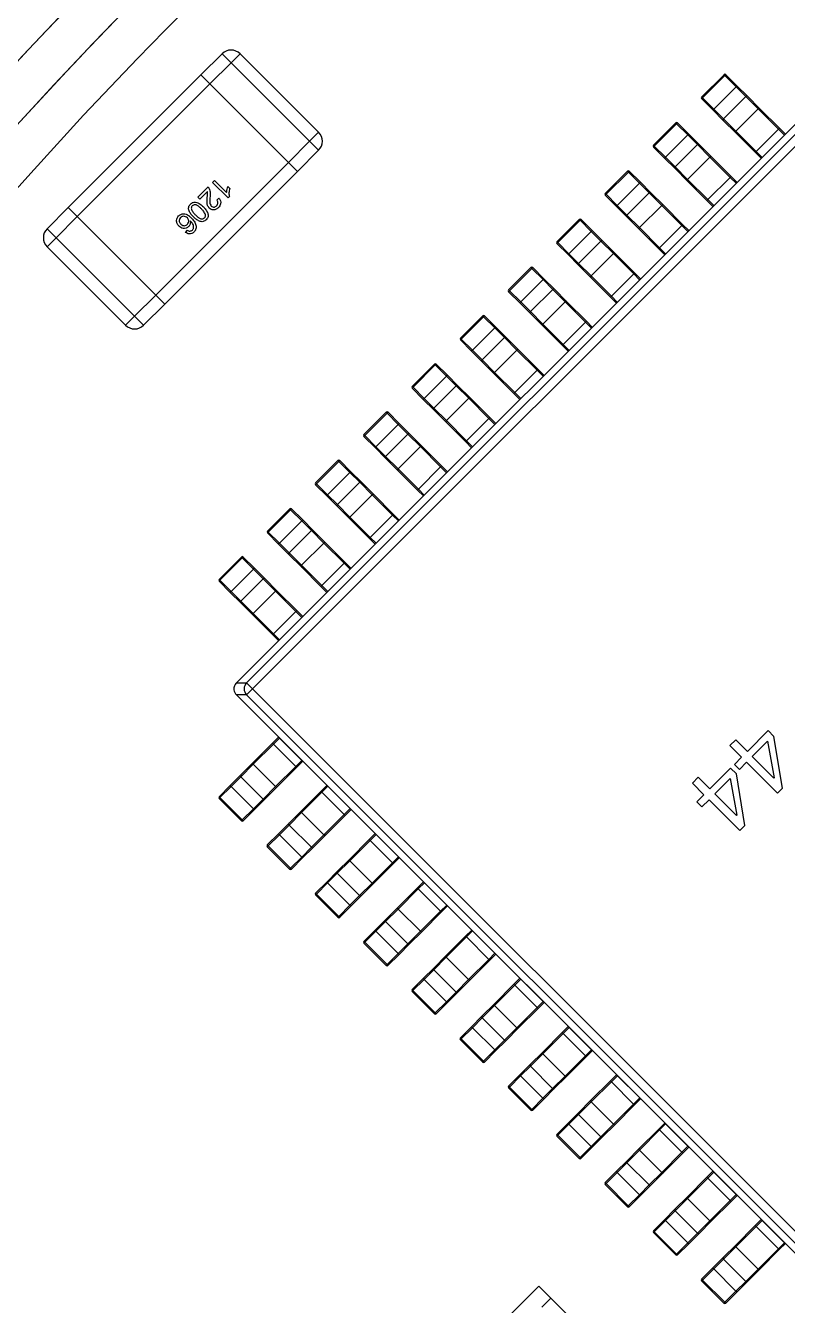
# Model space of a CAD drawing. Header units: millimetres. Extents: x 464 to 694, y 328 to 578.
# Drawn here: x 503.94 to 521.8, y 504.34 to 534.36 of the extents above; entities that cross this region are included whole.
import ezdxf

# ---------------------------------------------------------------- set-up
doc = ezdxf.new("R2010")
doc.units = ezdxf.units.MM

msp = doc.modelspace()

# ---------------------------------------------------------------- linework, layer by layer
at = {"color": 7, "linetype": 'Continuous', "lineweight": 25}
for p, q in [((508.053, 533.203), (508.548, 533.698)), ((508.548, 533.698), (508.76, 533.486)), ((508.972, 533.698), (508.76, 533.486)), ((508.972, 533.698), (510.811, 531.859)), ((508.76, 533.486), (508.265, 532.991)), ((510.599, 531.647), (508.76, 533.486)), ((504.942, 530.092), (508.053, 533.203)), ((508.053, 533.203), (508.265, 532.991)), ((519.793, 532.686), (520.316, 533.209)), ((520.336, 533.189), (519.813, 532.666)), ((520.336, 533.189), (520.316, 533.209)), ((520.598, 532.927), (520.336, 533.189)), ((520.358, 533.209), (520.62, 532.948)), ((508.265, 532.991), (505.154, 529.879)), ((508.265, 532.991), (510.104, 531.152)), ((508.885, 518.946), (522.745, 532.805)), ((520.598, 532.927), (520.075, 532.404)), ((520.826, 532.7), (520.598, 532.927)), ((520.62, 532.948), (520.865, 532.703)), ((509.12, 518.943), (522.747, 532.57)), ((519.813, 532.666), (519.793, 532.686)), ((520.054, 532.382), (519.793, 532.644)), ((519.813, 532.666), (520.075, 532.404)), ((520.826, 532.7), (520.302, 532.177)), ((521.118, 532.407), (520.826, 532.7)), ((520.865, 532.703), (521.157, 532.411)), ((522.886, 532.432), (509.259, 518.804)), ((520.299, 532.138), (520.054, 532.382)), ((520.075, 532.404), (520.302, 532.177)), ((520.302, 532.177), (520.595, 531.884)), ((521.118, 532.407), (520.595, 531.884)), ((521.593, 531.932), (521.118, 532.407)), ((521.157, 532.411), (521.614, 531.954)), ((518.661, 531.555), (519.185, 532.078)), ((519.205, 532.058), (518.682, 531.534)), ((519.205, 532.058), (519.185, 532.078)), ((519.467, 531.796), (519.205, 532.058)), ((519.227, 532.078), (519.489, 531.816)), ((520.592, 531.845), (520.299, 532.138)), ((520.595, 531.884), (521.07, 531.409)), ((521.593, 531.932), (521.07, 531.409)), ((521.593, 531.932), (521.614, 531.954)), ((521.733, 531.793), (521.593, 531.932)), ((521.614, 531.954), (521.754, 531.814)), ((510.104, 531.152), (510.599, 531.647)), ((510.811, 531.859), (510.599, 531.647)), ((510.599, 531.647), (510.811, 531.435)), ((510.811, 531.859), (510.811, 531.859)), ((519.467, 531.796), (518.943, 531.273)), ((519.694, 531.568), (519.467, 531.796)), ((519.489, 531.816), (519.733, 531.572)), ((521.048, 531.388), (520.592, 531.845)), ((510.811, 531.435), (510.316, 530.94)), ((510.316, 530.94), (510.811, 531.435)), ((510.811, 531.435), (510.811, 531.435)), ((518.682, 531.534), (518.661, 531.555)), ((518.923, 531.251), (518.661, 531.512)), ((518.682, 531.534), (518.943, 531.273)), ((519.694, 531.568), (519.171, 531.045)), ((519.987, 531.276), (519.464, 530.753)), ((519.987, 531.276), (519.694, 531.568)), ((519.733, 531.572), (520.026, 531.279)), ((520.462, 530.801), (519.987, 531.276)), ((520.026, 531.279), (520.483, 530.822)), ((521.048, 531.388), (521.07, 531.409)), ((521.188, 531.248), (521.048, 531.388)), ((521.07, 531.409), (521.209, 531.27)), ((506.992, 528.041), (510.104, 531.152)), ((510.104, 531.152), (510.316, 530.94)), ((519.168, 531.006), (518.923, 531.251)), ((518.943, 531.273), (519.171, 531.045)), ((519.46, 530.714), (519.168, 531.006)), ((519.171, 531.045), (519.464, 530.753)), ((510.316, 530.94), (507.204, 527.829)), ((507.204, 527.829), (510.316, 530.94)), ((508.326, 530.683), (508.373, 530.73)), ((508.69, 530.32), (508.326, 530.683)), ((508.373, 530.73), (508.656, 530.447)), ((510.316, 530.94), (510.316, 530.94)), ((517.53, 530.423), (518.053, 530.947)), ((518.074, 530.926), (517.55, 530.403)), ((518.074, 530.926), (518.053, 530.947)), ((518.335, 530.665), (518.074, 530.926)), ((518.096, 530.947), (518.357, 530.685)), ((518.357, 530.685), (518.602, 530.44)), ((519.917, 530.257), (519.46, 530.714)), ((519.464, 530.753), (519.938, 530.278)), ((520.462, 530.801), (519.938, 530.278)), ((520.462, 530.801), (520.483, 530.822)), ((520.601, 530.661), (520.462, 530.801)), ((520.483, 530.822), (520.622, 530.683)), ((507.982, 530.339), (508.219, 530.576)), ((508.206, 530.47), (508.028, 530.292)), ((508.206, 530.47), (508.028, 530.292)), ((508.686, 530.584), (508.729, 530.541)), ((517.55, 530.403), (517.53, 530.423)), ((517.792, 530.119), (517.53, 530.381)), ((517.55, 530.403), (517.812, 530.141)), ((518.335, 530.665), (517.812, 530.141)), ((518.563, 530.437), (518.04, 529.914)), ((518.563, 530.437), (518.335, 530.665)), ((518.855, 530.144), (518.563, 530.437)), ((518.602, 530.44), (518.894, 530.148)), ((504.447, 529.597), (504.942, 530.092)), ((505.154, 529.879), (504.942, 530.092)), ((508.028, 530.292), (507.982, 530.339)), ((508.424, 530.269), (508.475, 530.311)), ((508.72, 530.35), (508.69, 530.32)), ((508.72, 530.35), (508.69, 530.32)), ((518.036, 529.875), (517.792, 530.119)), ((517.812, 530.141), (518.04, 529.914)), ((518.855, 530.144), (518.332, 529.621)), ((519.33, 529.67), (518.855, 530.144)), ((518.894, 530.148), (519.351, 529.691)), ((519.917, 530.257), (519.938, 530.278)), ((520.057, 530.117), (519.917, 530.257)), ((519.938, 530.278), (520.078, 530.138)), ((505.154, 529.879), (504.659, 529.384)), ((506.992, 528.041), (505.154, 529.879)), ((508.185, 530.013), (508.194, 529.998)), ((516.399, 529.292), (516.922, 529.815)), ((516.942, 529.795), (516.419, 529.272)), ((516.942, 529.795), (516.922, 529.815)), ((517.204, 529.533), (516.942, 529.795)), ((516.964, 529.815), (517.226, 529.554)), ((518.329, 529.582), (518.036, 529.875)), ((518.04, 529.914), (518.332, 529.621)), ((504.447, 529.597), (504.659, 529.384)), ((507.693, 529.51), (507.735, 529.561)), ((507.896, 529.766), (507.907, 529.753)), ((517.204, 529.533), (516.681, 529.01)), ((517.431, 529.306), (517.204, 529.533)), ((517.226, 529.554), (517.471, 529.309)), ((518.786, 529.125), (518.329, 529.582)), ((518.332, 529.621), (518.807, 529.146)), ((519.33, 529.67), (518.807, 529.146)), ((519.33, 529.67), (519.351, 529.691)), ((519.47, 529.53), (519.33, 529.67)), ((519.351, 529.691), (519.491, 529.551)), ((504.659, 529.384), (504.447, 529.172)), ((504.659, 529.384), (506.497, 527.546)), ((516.419, 529.272), (516.399, 529.292)), ((516.66, 528.988), (516.399, 529.25)), ((516.419, 529.272), (516.681, 529.01)), ((517.431, 529.306), (516.908, 528.782)), ((517.724, 529.013), (517.431, 529.306)), ((517.471, 529.309), (517.763, 529.017)), ((506.285, 527.334), (504.447, 529.172)), ((516.905, 528.743), (516.66, 528.988)), ((516.681, 529.01), (516.908, 528.782)), ((517.724, 529.013), (517.201, 528.49)), ((518.199, 528.538), (517.724, 529.013)), ((517.763, 529.017), (518.22, 528.56)), ((518.786, 529.125), (518.807, 529.146)), ((518.925, 528.986), (518.786, 529.125)), ((518.807, 529.146), (518.947, 529.007)), ((515.267, 528.161), (515.79, 528.684)), ((515.811, 528.663), (515.288, 528.14)), ((515.811, 528.663), (515.79, 528.684)), ((516.073, 528.402), (515.811, 528.663)), ((515.833, 528.684), (516.095, 528.422)), ((517.197, 528.451), (516.905, 528.743)), ((516.908, 528.782), (517.201, 528.49)), ((516.073, 528.402), (515.549, 527.879)), ((516.3, 528.174), (516.073, 528.402)), ((516.095, 528.422), (516.339, 528.178)), ((517.654, 527.994), (517.197, 528.451)), ((517.201, 528.49), (517.676, 528.015)), ((518.199, 528.538), (517.676, 528.015)), ((518.199, 528.538), (518.22, 528.56)), ((518.338, 528.399), (518.199, 528.538)), ((518.22, 528.56), (518.36, 528.42)), ((506.497, 527.546), (506.992, 528.041)), ((507.204, 527.829), (506.992, 528.041)), ((515.288, 528.14), (515.267, 528.161)), ((515.529, 527.857), (515.267, 528.118)), ((515.288, 528.14), (515.549, 527.879)), ((516.3, 528.174), (515.777, 527.651)), ((516.593, 527.882), (516.3, 528.174)), ((516.339, 528.178), (516.632, 527.885)), ((517.654, 527.994), (517.676, 528.015)), ((517.794, 527.854), (517.654, 527.994)), ((517.676, 528.015), (517.815, 527.875)), ((507.204, 527.829), (506.71, 527.334)), ((506.71, 527.334), (507.204, 527.829)), ((507.204, 527.829), (507.204, 527.829)), ((515.773, 527.612), (515.529, 527.857)), ((515.549, 527.879), (515.777, 527.651)), ((516.593, 527.882), (516.069, 527.358)), ((517.067, 527.407), (516.593, 527.882)), ((516.632, 527.885), (517.089, 527.428)), ((506.497, 527.546), (506.285, 527.334)), ((506.497, 527.546), (506.71, 527.334)), ((514.136, 527.029), (514.659, 527.553)), ((514.68, 527.532), (514.156, 527.009)), ((514.68, 527.532), (514.659, 527.553)), ((514.941, 527.27), (514.68, 527.532)), ((514.702, 527.553), (514.963, 527.291)), ((516.066, 527.319), (515.773, 527.612)), ((515.777, 527.651), (516.069, 527.358)), ((517.067, 527.407), (516.544, 526.884)), ((517.067, 527.407), (517.089, 527.428)), ((517.207, 527.267), (517.067, 527.407)), ((517.089, 527.428), (517.228, 527.289)), ((506.285, 527.334), (506.285, 527.334)), ((506.71, 527.334), (506.71, 527.334)), ((514.941, 527.27), (514.418, 526.747)), ((515.169, 527.043), (514.941, 527.27)), ((514.963, 527.291), (515.208, 527.046)), ((516.523, 526.862), (516.066, 527.319)), ((516.069, 527.358), (516.544, 526.884)), ((514.156, 527.009), (514.136, 527.029)), ((514.397, 526.725), (514.136, 526.987)), ((514.156, 527.009), (514.418, 526.747)), ((515.169, 527.043), (514.645, 526.52)), ((515.461, 526.75), (515.169, 527.043)), ((515.208, 527.046), (515.5, 526.754)), ((516.523, 526.862), (516.544, 526.884)), ((516.663, 526.723), (516.523, 526.862)), ((516.544, 526.884), (516.684, 526.744)), ((514.642, 526.481), (514.397, 526.725)), ((514.418, 526.747), (514.645, 526.52)), ((514.935, 526.188), (514.642, 526.481)), ((514.645, 526.52), (514.938, 526.227)), ((515.461, 526.75), (514.938, 526.227)), ((515.936, 526.276), (515.461, 526.75)), ((515.5, 526.754), (515.957, 526.297)), ((513.004, 525.898), (513.528, 526.421)), ((513.548, 526.401), (513.025, 525.877)), ((513.548, 526.401), (513.528, 526.421)), ((513.81, 526.139), (513.548, 526.401)), ((513.57, 526.421), (513.832, 526.16)), ((515.392, 525.731), (514.935, 526.188)), ((514.938, 526.227), (515.413, 525.752)), ((515.936, 526.276), (515.413, 525.752)), ((515.936, 526.276), (515.957, 526.297)), ((516.076, 526.136), (515.936, 526.276)), ((515.957, 526.297), (516.097, 526.157)), ((513.025, 525.877), (513.004, 525.898)), ((513.025, 525.877), (513.287, 525.616)), ((513.81, 526.139), (513.287, 525.616)), ((514.037, 525.912), (513.514, 525.388)), ((514.037, 525.912), (513.81, 526.139)), ((513.832, 526.16), (514.076, 525.915)), ((514.33, 525.619), (514.037, 525.912)), ((514.076, 525.915), (514.369, 525.622)), ((513.266, 525.594), (513.004, 525.856)), ((513.511, 525.349), (513.266, 525.594)), ((513.287, 525.616), (513.514, 525.388)), ((514.33, 525.619), (513.807, 525.096)), ((514.805, 525.144), (514.33, 525.619)), ((514.369, 525.622), (514.826, 525.165)), ((515.392, 525.731), (515.413, 525.752)), ((515.531, 525.592), (515.392, 525.731)), ((515.413, 525.752), (515.552, 525.613)), ((511.873, 524.767), (512.396, 525.29)), ((512.417, 525.269), (512.396, 525.29)), ((512.439, 525.29), (512.7, 525.028)), ((513.803, 525.057), (513.511, 525.349)), ((513.514, 525.388), (513.807, 525.096)), ((512.417, 525.269), (511.894, 524.746)), ((512.678, 525.008), (512.155, 524.484)), ((512.678, 525.008), (512.417, 525.269)), ((512.906, 524.78), (512.678, 525.008)), ((512.7, 525.028), (512.945, 524.784)), ((514.26, 524.6), (513.803, 525.057)), ((513.807, 525.096), (514.281, 524.621)), ((514.805, 525.144), (514.281, 524.621)), ((514.805, 525.144), (514.826, 525.165)), ((514.944, 525.005), (514.805, 525.144)), ((514.826, 525.165), (514.966, 525.026)), ((511.894, 524.746), (511.873, 524.767)), ((512.135, 524.463), (511.873, 524.724)), ((511.894, 524.746), (512.155, 524.484)), ((512.906, 524.78), (512.383, 524.257)), ((513.199, 524.488), (512.906, 524.78)), ((512.945, 524.784), (513.238, 524.491)), ((512.379, 524.218), (512.135, 524.463)), ((512.155, 524.484), (512.383, 524.257)), ((513.199, 524.488), (512.675, 523.964)), ((513.673, 524.013), (513.199, 524.488)), ((513.238, 524.491), (513.695, 524.034)), ((514.26, 524.6), (514.281, 524.621)), ((514.4, 524.46), (514.26, 524.6)), ((514.281, 524.621), (514.421, 524.481)), ((510.742, 523.635), (511.265, 524.158)), ((511.285, 524.138), (510.762, 523.615)), ((511.285, 524.138), (511.265, 524.158)), ((511.547, 523.876), (511.285, 524.138)), ((511.307, 524.158), (511.569, 523.897)), ((512.672, 523.925), (512.379, 524.218)), ((512.383, 524.257), (512.675, 523.964)), ((511.547, 523.876), (511.024, 523.353)), ((511.775, 523.649), (511.547, 523.876)), ((511.569, 523.897), (511.814, 523.652)), ((513.129, 523.468), (512.672, 523.925)), ((512.675, 523.964), (513.15, 523.49)), ((513.673, 524.013), (513.15, 523.49)), ((513.673, 524.013), (513.695, 524.034)), ((513.813, 523.873), (513.673, 524.013)), ((513.695, 524.034), (513.834, 523.894)), ((510.762, 523.615), (510.742, 523.635)), ((511.003, 523.331), (510.742, 523.593)), ((510.762, 523.615), (511.024, 523.353)), ((511.775, 523.649), (511.251, 523.126)), ((512.067, 523.356), (511.775, 523.649)), ((511.814, 523.652), (512.106, 523.36)), ((513.129, 523.468), (513.15, 523.49)), ((513.15, 523.49), (513.29, 523.35)), ((511.248, 523.087), (511.003, 523.331)), ((511.024, 523.353), (511.251, 523.126)), ((512.067, 523.356), (511.544, 522.833)), ((512.542, 522.881), (512.067, 523.356)), ((512.106, 523.36), (512.563, 522.903)), ((513.269, 523.329), (513.129, 523.468)), ((509.61, 522.504), (510.134, 523.027)), ((510.154, 523.007), (509.631, 522.483)), ((510.154, 523.007), (510.134, 523.027)), ((510.416, 522.745), (510.154, 523.007)), ((510.176, 523.027), (510.438, 522.765)), ((511.541, 522.794), (511.248, 523.087)), ((511.251, 523.126), (511.544, 522.833)), ((512.542, 522.881), (512.019, 522.358)), ((512.542, 522.881), (512.563, 522.903)), ((512.682, 522.742), (512.542, 522.881)), ((512.563, 522.903), (512.703, 522.763)), ((510.416, 522.745), (509.892, 522.222)), ((510.643, 522.517), (510.416, 522.745)), ((510.438, 522.765), (510.682, 522.521)), ((511.998, 522.337), (511.541, 522.794)), ((511.544, 522.833), (512.019, 522.358)), ((509.631, 522.483), (509.61, 522.504)), ((509.872, 522.2), (509.61, 522.461)), ((509.631, 522.483), (509.892, 522.222)), ((510.643, 522.517), (510.12, 521.994)), ((510.936, 522.225), (510.643, 522.517)), ((510.682, 522.521), (510.975, 522.228)), ((511.998, 522.337), (512.019, 522.358)), ((512.137, 522.197), (511.998, 522.337)), ((512.019, 522.358), (512.158, 522.219)), ((510.117, 521.955), (509.872, 522.2)), ((509.892, 522.222), (510.12, 521.994)), ((510.12, 521.994), (510.413, 521.702)), ((510.936, 522.225), (510.413, 521.702)), ((511.411, 521.75), (510.936, 522.225)), ((510.975, 522.228), (511.432, 521.771)), ((508.479, 521.372), (509.002, 521.896)), ((509.023, 521.875), (508.499, 521.352)), ((509.023, 521.875), (509.002, 521.896)), ((509.284, 521.614), (509.023, 521.875)), ((509.045, 521.896), (509.306, 521.634)), ((510.409, 521.663), (510.117, 521.955)), ((510.413, 521.702), (510.887, 521.227)), ((511.411, 521.75), (510.887, 521.227)), ((511.411, 521.75), (511.432, 521.771)), ((511.55, 521.61), (511.411, 521.75)), ((511.432, 521.771), (511.571, 521.632)), ((508.499, 521.352), (508.479, 521.372)), ((509.284, 521.614), (508.761, 521.09)), ((509.512, 521.386), (508.989, 520.863)), ((509.512, 521.386), (509.284, 521.614)), ((509.306, 521.634), (509.551, 521.39)), ((509.804, 521.094), (509.512, 521.386)), ((509.551, 521.39), (509.843, 521.097)), ((510.866, 521.206), (510.409, 521.663)), ((508.741, 521.068), (508.479, 521.33)), ((508.499, 521.352), (508.761, 521.09)), ((508.761, 521.09), (508.989, 520.863)), ((509.804, 521.094), (509.281, 520.57)), ((510.279, 520.619), (509.804, 521.094)), ((509.843, 521.097), (510.3, 520.64)), ((510.866, 521.206), (510.887, 521.227)), ((511.006, 521.066), (510.866, 521.206)), ((510.887, 521.227), (511.027, 521.087)), ((508.985, 520.824), (508.741, 521.068)), ((509.278, 520.531), (508.985, 520.824)), ((508.989, 520.863), (509.281, 520.57)), ((509.735, 520.074), (509.278, 520.531)), ((509.281, 520.57), (509.756, 520.095)), ((510.279, 520.619), (509.756, 520.095)), ((510.279, 520.619), (510.3, 520.64)), ((510.419, 520.479), (510.279, 520.619)), ((510.3, 520.64), (510.44, 520.5)), ((509.735, 520.074), (509.756, 520.095)), ((509.874, 519.935), (509.735, 520.074)), ((509.756, 520.095), (509.896, 519.956)), ((508.883, 518.943), (509.12, 518.943)), ((509.12, 518.943), (509.259, 518.804)), ((509.12, 518.665), (509.259, 518.804)), ((509.259, 518.804), (522.886, 505.177)), ((509.12, 518.665), (508.883, 518.665)), ((522.745, 504.803), (508.885, 518.663)), ((522.747, 505.038), (509.12, 518.665)), ((521.351, 517.825), (520.863, 517.337)), ((521.487, 517.689), (521.351, 517.825)), ((509.277, 517.074), (509.734, 517.531)), ((509.755, 517.51), (509.28, 517.035)), ((509.734, 517.531), (509.875, 517.673)), ((509.755, 517.51), (509.734, 517.531)), ((509.896, 517.652), (509.755, 517.51)), ((509.755, 517.51), (510.278, 516.987)), ((509.896, 517.652), (510.42, 517.128)), ((520.591, 517.609), (520.455, 517.473)), ((520.455, 517.473), (520.727, 517.201)), ((520.863, 517.337), (520.591, 517.609)), ((520.98, 517.22), (521.339, 517.578)), ((521.339, 517.578), (521.493, 516.719)), ((521.685, 516.478), (521.487, 517.689)), ((520.727, 517.201), (520.56, 517.034)), ((521.487, 516.713), (520.98, 517.22)), ((508.984, 516.782), (509.277, 517.074)), ((509.28, 517.035), (508.988, 516.743)), ((509.28, 517.035), (509.804, 516.512)), ((509.804, 516.512), (510.278, 516.987)), ((510.3, 516.966), (509.843, 516.509)), ((510.278, 516.987), (510.42, 517.128)), ((510.3, 516.966), (510.278, 516.987)), ((510.441, 517.107), (510.3, 516.966)), ((520.472, 516.946), (519.983, 516.458)), ((520.608, 516.81), (520.472, 516.946)), ((520.56, 517.034), (520.677, 516.917)), ((520.677, 516.917), (520.844, 517.084)), ((520.844, 517.084), (521.567, 516.36)), ((508.74, 516.537), (508.984, 516.782)), ((508.988, 516.743), (508.76, 516.515)), ((508.988, 516.743), (509.511, 516.22)), ((519.711, 516.73), (519.575, 516.594)), ((519.575, 516.594), (519.847, 516.322)), ((519.983, 516.458), (519.711, 516.73)), ((520.101, 516.34), (520.459, 516.699)), ((520.459, 516.699), (520.614, 515.839)), ((520.806, 515.598), (520.608, 516.81)), ((521.493, 516.719), (521.487, 516.713)), ((508.478, 516.276), (508.74, 516.537)), ((508.76, 516.515), (508.499, 516.254)), ((508.76, 516.515), (509.283, 515.992)), ((509.511, 516.22), (509.804, 516.512)), ((509.843, 516.509), (509.55, 516.216)), ((510.408, 515.943), (510.865, 516.4)), ((510.886, 516.379), (510.412, 515.904)), ((510.865, 516.4), (511.007, 516.541)), ((510.886, 516.379), (510.865, 516.4)), ((511.028, 516.52), (510.886, 516.379)), ((510.886, 516.379), (511.41, 515.856)), ((511.028, 516.52), (511.551, 515.997)), ((519.847, 516.322), (519.68, 516.155)), ((520.608, 515.833), (520.101, 516.34)), ((521.567, 516.36), (521.685, 516.478)), ((508.499, 516.254), (508.478, 516.233)), ((509.001, 515.71), (508.478, 516.233)), ((508.499, 516.254), (509.022, 515.73)), ((509.022, 515.73), (509.283, 515.992)), ((509.305, 515.972), (509.044, 515.71)), ((509.283, 515.992), (509.511, 516.22)), ((509.55, 516.216), (509.305, 515.972)), ((511.41, 515.856), (511.551, 515.997)), ((511.572, 515.976), (511.431, 515.834)), ((519.68, 516.155), (519.798, 516.037)), ((519.798, 516.037), (519.965, 516.204)), ((519.965, 516.204), (520.688, 515.481)), ((509.022, 515.73), (509.001, 515.71)), ((510.116, 515.65), (510.408, 515.943)), ((510.412, 515.904), (510.119, 515.611)), ((510.412, 515.904), (510.935, 515.381)), ((510.935, 515.381), (511.41, 515.856)), ((511.431, 515.834), (510.974, 515.377)), ((511.431, 515.834), (511.41, 515.856)), ((520.614, 515.839), (520.608, 515.833)), ((509.609, 515.144), (509.871, 515.406)), ((509.892, 515.384), (509.63, 515.122)), ((509.871, 515.406), (510.116, 515.65)), ((510.119, 515.611), (509.892, 515.384)), ((509.892, 515.384), (510.415, 514.861)), ((510.119, 515.611), (510.642, 515.088)), ((510.642, 515.088), (510.935, 515.381)), ((510.974, 515.377), (510.681, 515.085)), ((511.997, 515.269), (512.138, 515.41)), ((512.159, 515.389), (512.018, 515.247)), ((512.159, 515.389), (512.682, 514.866)), ((520.688, 515.481), (520.806, 515.598)), ((509.63, 515.122), (509.609, 515.102)), ((510.133, 514.579), (509.609, 515.102)), ((509.63, 515.122), (510.153, 514.599)), ((510.415, 514.861), (510.642, 515.088)), ((510.681, 515.085), (510.437, 514.84)), ((511.54, 514.812), (511.997, 515.269)), ((512.018, 515.247), (511.543, 514.773)), ((512.018, 515.247), (511.997, 515.269)), ((512.018, 515.247), (512.541, 514.724)), ((510.153, 514.599), (510.415, 514.861)), ((510.437, 514.84), (510.175, 514.579)), ((511.247, 514.519), (511.54, 514.812)), ((511.543, 514.773), (511.25, 514.48)), ((511.543, 514.773), (512.066, 514.249)), ((512.541, 514.724), (512.682, 514.866)), ((512.704, 514.844), (512.562, 514.703)), ((510.153, 514.599), (510.133, 514.579)), ((511.002, 514.274), (511.247, 514.519)), ((511.25, 514.48), (511.023, 514.253)), ((511.25, 514.48), (511.774, 513.957)), ((512.066, 514.249), (512.541, 514.724)), ((512.562, 514.703), (512.105, 514.246)), ((512.562, 514.703), (512.541, 514.724)), ((510.741, 514.013), (511.002, 514.274)), ((511.023, 514.253), (510.761, 513.991)), ((511.023, 514.253), (511.546, 513.729)), ((511.774, 513.957), (512.066, 514.249)), ((512.105, 514.246), (511.813, 513.953)), ((513.128, 514.137), (513.269, 514.279)), ((513.291, 514.257), (513.149, 514.116)), ((513.291, 514.257), (513.814, 513.734)), ((510.761, 513.991), (510.741, 513.97)), ((511.264, 513.447), (510.741, 513.97)), ((510.761, 513.991), (511.285, 513.468)), ((511.546, 513.729), (511.774, 513.957)), ((511.813, 513.953), (511.568, 513.709)), ((512.671, 513.68), (513.128, 514.137)), ((513.149, 514.116), (512.674, 513.641)), ((513.149, 514.116), (513.128, 514.137)), ((513.149, 514.116), (513.672, 513.593)), ((511.285, 513.468), (511.546, 513.729)), ((511.568, 513.709), (511.306, 513.447)), ((512.378, 513.388), (512.671, 513.68)), ((512.674, 513.641), (512.382, 513.349)), ((512.674, 513.641), (513.198, 513.118)), ((513.198, 513.118), (513.672, 513.593)), ((513.694, 513.572), (513.237, 513.115)), ((513.672, 513.593), (513.814, 513.734)), ((513.694, 513.572), (513.672, 513.593)), ((513.835, 513.713), (513.694, 513.572)), ((511.285, 513.468), (511.264, 513.447)), ((512.134, 513.143), (512.378, 513.388)), ((512.382, 513.349), (512.154, 513.121)), ((512.382, 513.349), (512.905, 512.825)), ((511.872, 512.881), (512.134, 513.143)), ((512.154, 513.121), (511.893, 512.86)), ((512.154, 513.121), (512.678, 512.598)), ((512.905, 512.825), (513.198, 513.118)), ((513.237, 513.115), (512.944, 512.822)), ((513.802, 512.549), (514.259, 513.006)), ((514.281, 512.985), (513.806, 512.51)), ((514.259, 513.006), (514.401, 513.147)), ((514.281, 512.985), (514.259, 513.006)), ((514.422, 513.126), (514.281, 512.985)), ((514.281, 512.985), (514.804, 512.461)), ((514.422, 513.126), (514.945, 512.603)), ((511.893, 512.86), (511.872, 512.839)), ((512.395, 512.316), (511.872, 512.839)), ((511.893, 512.86), (512.416, 512.336)), ((512.678, 512.598), (512.905, 512.825)), ((512.944, 512.822), (512.7, 512.577)), ((512.416, 512.336), (512.678, 512.598)), ((512.7, 512.577), (512.438, 512.316)), ((513.51, 512.256), (513.802, 512.549)), ((513.806, 512.51), (513.513, 512.217)), ((513.806, 512.51), (514.329, 511.987)), ((514.329, 511.987), (514.804, 512.461)), ((514.825, 512.44), (514.368, 511.983)), ((514.804, 512.461), (514.945, 512.603)), ((514.825, 512.44), (514.804, 512.461)), ((514.966, 512.582), (514.825, 512.44)), ((512.416, 512.336), (512.395, 512.316)), ((513.265, 512.012), (513.51, 512.256)), ((513.513, 512.217), (513.286, 511.99)), ((513.513, 512.217), (514.036, 511.694)), ((513.004, 511.75), (513.265, 512.012)), ((513.286, 511.99), (513.024, 511.728)), ((513.286, 511.99), (513.809, 511.467)), ((514.036, 511.694), (514.329, 511.987)), ((514.368, 511.983), (514.075, 511.691)), ((514.934, 511.418), (515.391, 511.875)), ((515.412, 511.853), (514.937, 511.379)), ((515.391, 511.875), (515.532, 512.016)), ((515.412, 511.853), (515.391, 511.875)), ((515.553, 511.995), (515.412, 511.853)), ((515.412, 511.853), (515.935, 511.33)), ((515.553, 511.995), (516.077, 511.471)), ((513.024, 511.728), (513.004, 511.708)), ((513.527, 511.184), (513.004, 511.708)), ((513.024, 511.728), (513.547, 511.205)), ((513.547, 511.205), (513.809, 511.467)), ((513.809, 511.467), (514.036, 511.694)), ((514.075, 511.691), (513.831, 511.446)), ((515.935, 511.33), (516.077, 511.471)), ((513.547, 511.205), (513.527, 511.184)), ((513.831, 511.446), (513.569, 511.184)), ((514.641, 511.125), (514.934, 511.418)), ((514.937, 511.379), (514.645, 511.086)), ((514.937, 511.379), (515.46, 510.855)), ((515.46, 510.855), (515.935, 511.33)), ((515.956, 511.309), (515.499, 510.852)), ((515.956, 511.309), (515.935, 511.33)), ((516.098, 511.45), (515.956, 511.309)), ((514.135, 510.619), (514.397, 510.88)), ((514.397, 510.88), (514.641, 511.125)), ((514.645, 511.086), (514.417, 510.858)), ((514.645, 511.086), (515.168, 510.563)), ((516.522, 510.743), (516.664, 510.885)), ((514.155, 510.597), (514.135, 510.576)), ((514.658, 510.053), (514.135, 510.576)), ((514.417, 510.858), (514.155, 510.597)), ((514.155, 510.597), (514.679, 510.074)), ((514.417, 510.858), (514.94, 510.335)), ((515.168, 510.563), (515.46, 510.855)), ((515.499, 510.852), (515.207, 510.559)), ((516.065, 510.286), (516.522, 510.743)), ((516.543, 510.722), (516.069, 510.247)), ((516.543, 510.722), (516.522, 510.743)), ((516.685, 510.863), (516.543, 510.722)), ((516.543, 510.722), (517.067, 510.199)), ((516.685, 510.863), (517.208, 510.34)), ((514.679, 510.074), (514.94, 510.335)), ((514.962, 510.315), (514.701, 510.053)), ((514.94, 510.335), (515.168, 510.563)), ((515.207, 510.559), (514.962, 510.315)), ((515.773, 509.994), (516.065, 510.286)), ((517.067, 510.199), (517.208, 510.34)), ((517.229, 510.319), (517.088, 510.177)), ((514.679, 510.074), (514.658, 510.053)), ((515.528, 509.749), (515.773, 509.994)), ((516.069, 510.247), (515.776, 509.955)), ((516.069, 510.247), (516.592, 509.724)), ((516.592, 509.724), (517.067, 510.199)), ((517.088, 510.177), (516.631, 509.72)), ((517.088, 510.177), (517.067, 510.199)), ((515.266, 509.487), (515.528, 509.749)), ((515.548, 509.727), (515.287, 509.465)), ((515.776, 509.955), (515.548, 509.727)), ((515.548, 509.727), (516.072, 509.204)), ((515.776, 509.955), (516.299, 509.431)), ((516.299, 509.431), (516.592, 509.724)), ((516.631, 509.72), (516.338, 509.428)), ((517.653, 509.612), (517.795, 509.753)), ((517.816, 509.732), (517.675, 509.591)), ((517.816, 509.732), (518.339, 509.209)), ((515.287, 509.465), (515.266, 509.445)), ((515.79, 508.922), (515.266, 509.445)), ((515.287, 509.465), (515.81, 508.942)), ((516.072, 509.204), (516.299, 509.431)), ((516.338, 509.428), (516.094, 509.183)), ((517.196, 509.155), (517.653, 509.612)), ((517.675, 509.591), (517.2, 509.116)), ((517.675, 509.591), (517.653, 509.612)), ((517.675, 509.591), (518.198, 509.067)), ((515.81, 508.942), (516.072, 509.204)), ((516.094, 509.183), (515.832, 508.922)), ((516.904, 508.862), (517.196, 509.155)), ((517.2, 509.116), (516.907, 508.823)), ((517.2, 509.116), (517.723, 508.593)), ((517.723, 508.593), (518.198, 509.067)), ((518.198, 509.067), (518.339, 509.209)), ((518.219, 509.046), (518.198, 509.067)), ((518.361, 509.188), (518.219, 509.046)), ((515.81, 508.942), (515.79, 508.922)), ((516.659, 508.618), (516.904, 508.862)), ((516.907, 508.823), (516.68, 508.596)), ((516.907, 508.823), (517.431, 508.3)), ((518.219, 509.046), (517.762, 508.589)), ((516.398, 508.356), (516.659, 508.618)), ((516.68, 508.596), (516.418, 508.334)), ((516.68, 508.596), (517.203, 508.072)), ((517.431, 508.3), (517.723, 508.593)), ((517.762, 508.589), (517.47, 508.297)), ((518.328, 508.023), (518.785, 508.48)), ((518.785, 508.48), (518.926, 508.622)), ((518.806, 508.459), (518.785, 508.48)), ((518.947, 508.601), (518.806, 508.459)), ((518.947, 508.601), (519.471, 508.077)), ((516.418, 508.334), (516.398, 508.314)), ((516.921, 507.79), (516.398, 508.314)), ((516.418, 508.334), (516.941, 507.811)), ((517.203, 508.072), (517.431, 508.3)), ((517.47, 508.297), (517.225, 508.052)), ((518.806, 508.459), (518.331, 507.984)), ((518.806, 508.459), (519.329, 507.936)), ((516.941, 507.811), (517.203, 508.072)), ((517.225, 508.052), (516.963, 507.79)), ((518.035, 507.731), (518.328, 508.023)), ((518.331, 507.984), (518.039, 507.692)), ((518.331, 507.984), (518.855, 507.461)), ((518.855, 507.461), (519.329, 507.936)), ((519.351, 507.915), (518.894, 507.458)), ((519.329, 507.936), (519.471, 508.077)), ((519.351, 507.915), (519.329, 507.936)), ((519.492, 508.056), (519.351, 507.915)), ((516.941, 507.811), (516.921, 507.79)), ((517.791, 507.486), (518.035, 507.731)), ((518.039, 507.692), (517.811, 507.464)), ((518.039, 507.692), (518.562, 507.169)), ((517.529, 507.225), (517.791, 507.486)), ((517.811, 507.464), (517.55, 507.203)), ((517.811, 507.464), (518.334, 506.941)), ((518.562, 507.169), (518.855, 507.461)), ((518.894, 507.458), (518.601, 507.165)), ((519.459, 506.892), (519.916, 507.349)), ((519.937, 507.328), (519.463, 506.853)), ((519.916, 507.349), (520.058, 507.49)), ((519.937, 507.328), (519.916, 507.349)), ((520.079, 507.469), (519.937, 507.328)), ((519.937, 507.328), (520.461, 506.805)), ((520.079, 507.469), (520.602, 506.946)), ((517.55, 507.203), (517.529, 507.182)), ((518.052, 506.659), (517.529, 507.182)), ((517.55, 507.203), (518.073, 506.679)), ((518.334, 506.941), (518.562, 507.169)), ((518.601, 507.165), (518.356, 506.921)), ((518.073, 506.679), (518.052, 506.659)), ((518.073, 506.679), (518.334, 506.941)), ((518.356, 506.921), (518.095, 506.659)), ((519.167, 506.599), (519.459, 506.892)), ((519.463, 506.853), (519.17, 506.56)), ((519.463, 506.853), (519.986, 506.33)), ((519.986, 506.33), (520.461, 506.805)), ((520.482, 506.783), (520.025, 506.326)), ((520.461, 506.805), (520.602, 506.946)), ((520.482, 506.783), (520.461, 506.805)), ((520.623, 506.925), (520.482, 506.783)), ((518.922, 506.355), (519.167, 506.599)), ((519.17, 506.56), (518.943, 506.333)), ((519.17, 506.56), (519.693, 506.037)), ((518.66, 506.093), (518.922, 506.355)), ((518.681, 506.071), (518.66, 506.051)), ((518.943, 506.333), (518.681, 506.071)), ((518.681, 506.071), (519.204, 505.548)), ((518.943, 506.333), (519.466, 505.81)), ((519.693, 506.037), (519.986, 506.33)), ((520.025, 506.326), (519.732, 506.034)), ((520.591, 505.761), (521.048, 506.218)), ((521.069, 506.196), (520.594, 505.722)), ((521.048, 506.218), (521.189, 506.359)), ((521.069, 506.196), (521.048, 506.218)), ((521.21, 506.338), (521.069, 506.196)), ((521.069, 506.196), (521.592, 505.673)), ((521.21, 506.338), (521.733, 505.815)), ((519.184, 505.528), (518.66, 506.051)), ((519.204, 505.548), (519.466, 505.81)), ((519.488, 505.789), (519.226, 505.528)), ((519.466, 505.81), (519.693, 506.037)), ((519.732, 506.034), (519.488, 505.789)), ((521.592, 505.673), (521.733, 505.815)), ((521.755, 505.793), (521.613, 505.652)), ((519.204, 505.548), (519.184, 505.528)), ((520.053, 505.224), (520.298, 505.468)), ((520.298, 505.468), (520.591, 505.761)), ((520.594, 505.722), (520.301, 505.429)), ((520.594, 505.722), (521.117, 505.198)), ((521.117, 505.198), (521.592, 505.673)), ((521.613, 505.652), (521.156, 505.195)), ((521.613, 505.652), (521.592, 505.673)), ((519.792, 504.962), (520.053, 505.224)), ((520.074, 505.202), (519.812, 504.94)), ((520.301, 505.429), (520.074, 505.202)), ((520.074, 505.202), (520.597, 504.678)), ((520.301, 505.429), (520.825, 504.906)), ((520.825, 504.906), (521.117, 505.198)), ((521.156, 505.195), (520.864, 504.902)), ((519.812, 504.94), (519.792, 504.919)), ((520.315, 504.396), (519.792, 504.919)), ((519.812, 504.94), (520.336, 504.417)), ((520.597, 504.678), (520.825, 504.906)), ((520.864, 504.902), (520.619, 504.658)), ((515.974, 504.798), (513.711, 502.535)), ((515.974, 504.798), (516.256, 504.515)), ((520.336, 504.417), (520.597, 504.678)), ((520.619, 504.658), (520.357, 504.396)), ((516.256, 504.515), (516.044, 504.303)), ((516.681, 504.091), (516.256, 504.515)), ((520.336, 504.417), (520.315, 504.396))]:
    msp.add_line(p, q, dxfattribs=at)
for centre, radius, start, end in [((578.526, 464), 100.099, 314.4115, 225.62855), ((578.526, 464), 104.099, 131.70376, 138.29624), ((578.526, 464), 104.099, 131.70376, 138.29624), ((578.526, 464), 102.099, 131.25582, 138.74418), ((578.526, 464), 102.099, 131.48151, 138.51849), ((578.526, 464), 102.099, 131.4815, 138.51849), ((578.526, 464), 101.099, 131.0266, 138.97339), ((578.526, 464), 101.099, 131.48151, 138.51849), ((508.76, 533.486), 0.3, 45, 135), ((520.337, 533.188), 0.03, 45, 135), ((520.494, 533.042), 0.216, 129.0133, 136.9891), ((520.756, 532.78), 0.216, 129.0133, 136.9891), ((519.814, 532.665), 0.03, 135, 225), ((519.96, 532.508), 0.216, 133.0109, 140.9866), ((520.847, 532.682), 0.0279, 50.4303, 139.5557), ((520.222, 532.246), 0.216, 133.0109, 140.9866), ((520.32, 532.155), 0.0279, 130.4443, 219.5696), ((521.139, 532.389), 0.0279, 50.4303, 139.5557), ((519.206, 532.057), 0.03, 45, 135), ((519.363, 531.91), 0.216, 129.0133, 136.9891), ((520.613, 531.863), 0.0279, 130.4443, 219.5696), ((510.599, 531.647), 0.3, 315, 45), ((510.599, 531.647), 0.3, 315, 45), ((519.625, 531.649), 0.216, 129.0133, 136.9891), ((519.715, 531.55), 0.0279, 50.4303, 139.5557), ((518.683, 531.534), 0.03, 135, 225), ((518.829, 531.377), 0.216, 133.0109, 140.9866), ((520.008, 531.258), 0.0279, 50.4303, 139.5557), ((519.091, 531.115), 0.216, 133.0109, 140.9866), ((519.189, 531.024), 0.0279, 130.4443, 219.5696), ((518.074, 530.926), 0.03, 45, 135), ((518.232, 530.779), 0.216, 129.0133, 136.9891), ((518.493, 530.517), 0.216, 129.0133, 136.9891), ((519.482, 530.731), 0.0279, 130.4443, 219.5696), ((517.551, 530.402), 0.03, 135, 225), ((517.698, 530.245), 0.216, 133.0109, 140.9866), ((518.584, 530.419), 0.0279, 50.4303, 139.5557), ((517.959, 529.984), 0.216, 133.0109, 140.9866), ((518.877, 530.126), 0.0279, 50.4303, 139.5557), ((516.943, 529.794), 0.03, 45, 135), ((517.1, 529.648), 0.216, 129.0133, 136.9891), ((518.058, 529.893), 0.0279, 130.4443, 219.5696), ((504.659, 529.384), 0.3, 135, 225), ((517.362, 529.386), 0.216, 129.0133, 136.9891), ((518.35, 529.6), 0.0279, 130.4443, 219.5696), ((516.42, 529.271), 0.03, 135, 225), ((516.566, 529.114), 0.216, 133.0109, 140.9866), ((517.453, 529.288), 0.0279, 50.4303, 139.5557), ((516.828, 528.852), 0.216, 133.0109, 140.9866), ((517.745, 528.995), 0.0279, 50.4303, 139.5557), ((515.812, 528.663), 0.03, 45, 135), ((515.969, 528.516), 0.216, 129.0133, 136.9891), ((516.926, 528.761), 0.0279, 130.4443, 219.5696), ((516.23, 528.255), 0.216, 129.0133, 136.9891), ((517.219, 528.469), 0.0279, 130.4443, 219.5696), ((515.288, 528.139), 0.03, 135, 225), ((515.435, 527.982), 0.216, 133.0109, 140.9866), ((516.321, 528.156), 0.0279, 50.4303, 139.5557), ((515.697, 527.721), 0.216, 133.0109, 140.9866), ((516.614, 527.864), 0.0279, 50.4303, 139.5557), ((514.68, 527.531), 0.03, 45, 135), ((514.837, 527.385), 0.216, 129.0133, 136.9891), ((515.795, 527.63), 0.0279, 130.4443, 219.5696), ((506.497, 527.546), 0.3, 225, 315), ((506.497, 527.546), 0.3, 225, 315), ((515.099, 527.123), 0.216, 129.0133, 136.9891), ((516.088, 527.337), 0.0279, 130.4443, 219.5696), ((514.157, 527.008), 0.03, 135, 225), ((514.304, 526.851), 0.216, 133.0109, 140.9866), ((515.19, 527.025), 0.0279, 50.4303, 139.5557), ((514.565, 526.589), 0.216, 133.0109, 140.9866), ((514.664, 526.498), 0.0279, 130.4443, 219.5696), ((515.483, 526.732), 0.0279, 50.4303, 139.5557), ((513.549, 526.4), 0.03, 45, 135), ((513.706, 526.254), 0.216, 129.0133, 136.9891), ((514.956, 526.206), 0.0279, 130.4443, 219.5696), ((513.026, 525.877), 0.03, 135, 225), ((513.172, 525.72), 0.216, 133.0109, 140.9866), ((513.968, 525.992), 0.216, 129.0133, 136.9891), ((514.059, 525.893), 0.0279, 50.4303, 139.5557), ((513.434, 525.458), 0.216, 133.0109, 140.9866), ((514.351, 525.601), 0.0279, 50.4303, 139.5557), ((512.418, 525.269), 0.03, 45, 135), ((512.575, 525.122), 0.216, 129.0133, 136.9891), ((513.532, 525.367), 0.0279, 130.4443, 219.5696), ((512.836, 524.861), 0.216, 129.0133, 136.9891), ((513.825, 525.075), 0.0279, 130.4443, 219.5696), ((511.894, 524.745), 0.03, 135, 225), ((512.041, 524.588), 0.216, 133.0109, 140.9866), ((512.927, 524.762), 0.0279, 50.4303, 139.5557), ((512.302, 524.327), 0.216, 133.0109, 140.9866), ((513.22, 524.47), 0.0279, 50.4303, 139.5557), ((511.286, 524.137), 0.03, 45, 135), ((511.443, 523.991), 0.216, 129.0133, 136.9891), ((512.401, 524.236), 0.0279, 130.4443, 219.5696), ((511.705, 523.729), 0.216, 129.0133, 136.9891), ((512.693, 523.943), 0.0279, 130.4443, 219.5696), ((510.763, 523.614), 0.03, 135, 225), ((510.909, 523.457), 0.216, 133.0109, 140.9866), ((511.796, 523.631), 0.0279, 50.4303, 139.5557), ((511.171, 523.195), 0.216, 133.0109, 140.9866), ((512.088, 523.338), 0.0279, 50.4303, 139.5557), ((510.155, 523.006), 0.03, 45, 135), ((510.312, 522.859), 0.216, 129.0133, 136.9891), ((511.269, 523.104), 0.0279, 130.4443, 219.5696), ((510.574, 522.598), 0.216, 129.0133, 136.9891), ((511.562, 522.812), 0.0279, 130.4443, 219.5696), ((509.632, 522.483), 0.03, 135, 225), ((509.778, 522.326), 0.216, 133.0109, 140.9866), ((510.664, 522.499), 0.0279, 50.4303, 139.5557), ((510.04, 522.064), 0.216, 133.0109, 140.9866), ((510.138, 521.973), 0.0279, 130.4443, 219.5696), ((510.957, 522.207), 0.0279, 50.4303, 139.5557), ((509.023, 521.875), 0.03, 45, 135), ((509.181, 521.728), 0.216, 129.0133, 136.9891), ((510.431, 521.68), 0.0279, 130.4443, 219.5696), ((508.5, 521.351), 0.03, 135, 225), ((509.442, 521.466), 0.216, 129.0133, 136.9891), ((509.533, 521.368), 0.0279, 50.4303, 139.5557), ((508.647, 521.194), 0.216, 133.0109, 140.9866), ((508.908, 520.933), 0.216, 133.0109, 140.9866), ((509.826, 521.075), 0.0279, 50.4303, 139.5557), ((509.007, 520.842), 0.0279, 130.4443, 219.5696), ((509.299, 520.549), 0.0279, 130.4443, 219.5696), ((509.271, 518.804), 0.205, 137.5397, 222.4603), ((509.298, 517.057), 0.0279, 140.4303, 229.5557), ((509.006, 516.764), 0.0279, 140.4303, 229.5557), ((508.499, 516.254), 0.03, 135, 225), ((508.646, 516.411), 0.216, 219.0133, 226.9891), ((508.907, 516.673), 0.216, 219.0133, 226.9891), ((509.825, 516.53), 0.0279, 220.4443, 309.5696), ((509.441, 516.139), 0.216, 223.0109, 230.9866), ((509.532, 516.238), 0.0279, 220.4443, 309.5696), ((509.023, 515.731), 0.03, 225, 315), ((509.18, 515.878), 0.216, 223.0109, 230.9866), ((510.43, 515.925), 0.0279, 140.4303, 229.5557), ((510.039, 515.542), 0.216, 219.0133, 226.9891), ((510.137, 515.633), 0.0279, 140.4303, 229.5557), ((510.956, 515.399), 0.0279, 220.4443, 309.5696), ((509.631, 515.123), 0.03, 135, 225), ((509.777, 515.28), 0.216, 219.0133, 226.9891), ((510.664, 515.106), 0.0279, 220.4443, 309.5696), ((510.573, 515.008), 0.216, 223.0109, 230.9866), ((511.561, 514.794), 0.0279, 140.4303, 229.5557), ((510.154, 514.6), 0.03, 225, 315), ((510.311, 514.746), 0.216, 223.0109, 230.9866), ((511.269, 514.501), 0.0279, 140.4303, 229.5557), ((511.17, 514.41), 0.216, 219.0133, 226.9891), ((512.088, 514.267), 0.0279, 220.4443, 309.5696), ((510.762, 513.992), 0.03, 135, 225), ((510.908, 514.149), 0.216, 219.0133, 226.9891), ((511.795, 513.975), 0.0279, 220.4443, 309.5696), ((511.704, 513.876), 0.216, 223.0109, 230.9866), ((512.692, 513.662), 0.0279, 140.4303, 229.5557), ((511.285, 513.468), 0.03, 225, 315), ((511.442, 513.615), 0.216, 223.0109, 230.9866), ((512.4, 513.37), 0.0279, 140.4303, 229.5557), ((512.302, 513.279), 0.216, 219.0133, 226.9891), ((513.219, 513.136), 0.0279, 220.4443, 309.5696), ((511.893, 512.86), 0.03, 135, 225), ((512.04, 513.017), 0.216, 219.0133, 226.9891), ((512.926, 512.844), 0.0279, 220.4443, 309.5696), ((512.835, 512.745), 0.216, 223.0109, 230.9866), ((513.824, 512.531), 0.0279, 140.4303, 229.5557), ((512.417, 512.337), 0.03, 225, 315), ((512.574, 512.483), 0.216, 223.0109, 230.9866), ((513.531, 512.239), 0.0279, 140.4303, 229.5557), ((513.433, 512.148), 0.216, 219.0133, 226.9891), ((514.35, 512.005), 0.0279, 220.4443, 309.5696), ((513.025, 511.729), 0.03, 135, 225), ((513.171, 511.886), 0.216, 219.0133, 226.9891), ((513.967, 511.614), 0.216, 223.0109, 230.9866), ((514.058, 511.712), 0.0279, 220.4443, 309.5696), ((513.548, 511.206), 0.03, 225, 315), ((513.705, 511.352), 0.216, 223.0109, 230.9866), ((514.955, 511.4), 0.0279, 140.4303, 229.5557), ((514.564, 511.016), 0.216, 219.0133, 226.9891), ((514.663, 511.107), 0.0279, 140.4303, 229.5557), ((514.156, 510.598), 0.03, 135, 225), ((514.303, 510.755), 0.216, 219.0133, 226.9891), ((515.482, 510.873), 0.0279, 220.4443, 309.5696), ((515.098, 510.482), 0.216, 223.0109, 230.9866), ((515.189, 510.581), 0.0279, 220.4443, 309.5696), ((516.087, 510.268), 0.0279, 140.4303, 229.5557), ((514.679, 510.074), 0.03, 225, 315), ((514.836, 510.221), 0.216, 223.0109, 230.9866), ((515.794, 509.976), 0.0279, 140.4303, 229.5557), ((515.696, 509.885), 0.216, 219.0133, 226.9891), ((516.613, 509.742), 0.0279, 220.4443, 309.5696), ((515.288, 509.466), 0.03, 135, 225), ((515.434, 509.623), 0.216, 219.0133, 226.9891), ((516.32, 509.449), 0.0279, 220.4443, 309.5696), ((516.229, 509.351), 0.216, 223.0109, 230.9866), ((517.218, 509.137), 0.0279, 140.4303, 229.5557), ((515.811, 508.943), 0.03, 225, 315), ((515.968, 509.089), 0.216, 223.0109, 230.9866), ((516.925, 508.844), 0.0279, 140.4303, 229.5557), ((516.827, 508.753), 0.216, 219.0133, 226.9891), ((517.744, 508.611), 0.0279, 220.4443, 309.5696), ((516.419, 508.335), 0.03, 135, 225), ((516.565, 508.492), 0.216, 219.0133, 226.9891), ((517.452, 508.318), 0.0279, 220.4443, 309.5696), ((517.361, 508.22), 0.216, 223.0109, 230.9866), ((518.349, 508.006), 0.0279, 140.4303, 229.5557), ((516.942, 507.812), 0.03, 225, 315), ((517.099, 507.958), 0.216, 223.0109, 230.9866), ((518.057, 507.713), 0.0279, 140.4303, 229.5557), ((517.958, 507.622), 0.216, 219.0133, 226.9891), ((518.876, 507.479), 0.0279, 220.4443, 309.5696), ((517.55, 507.203), 0.03, 135, 225), ((517.697, 507.36), 0.216, 219.0133, 226.9891), ((518.583, 507.187), 0.0279, 220.4443, 309.5696), ((518.231, 506.827), 0.216, 223.0109, 230.9866), ((518.492, 507.088), 0.216, 223.0109, 230.9866), ((519.481, 506.874), 0.0279, 140.4303, 229.5557), ((518.074, 506.68), 0.03, 225, 315), ((519.188, 506.582), 0.0279, 140.4303, 229.5557), ((518.682, 506.072), 0.03, 135, 225), ((518.828, 506.229), 0.216, 219.0133, 226.9891), ((519.09, 506.491), 0.216, 219.0133, 226.9891), ((520.007, 506.348), 0.0279, 220.4443, 309.5696), ((519.624, 505.957), 0.216, 223.0109, 230.9866), ((519.715, 506.055), 0.0279, 220.4443, 309.5696), ((519.205, 505.549), 0.03, 225, 315), ((519.362, 505.695), 0.216, 223.0109, 230.9866), ((520.32, 505.45), 0.0279, 140.4303, 229.5557), ((520.612, 505.743), 0.0279, 140.4303, 229.5557), ((520.221, 505.359), 0.216, 219.0133, 226.9891), ((521.138, 505.217), 0.0279, 220.4443, 309.5696), ((519.813, 504.941), 0.03, 135, 225), ((519.959, 505.098), 0.216, 219.0133, 226.9891), ((520.846, 504.924), 0.0279, 220.4443, 309.5696), ((520.755, 504.826), 0.216, 223.0109, 230.9866), ((520.336, 504.417), 0.03, 225, 315), ((520.493, 504.564), 0.216, 223.0109, 230.9866)]:
    msp.add_arc(centre, radius, start, end, dxfattribs=at)
for points, knots in [([(508.201, 530.33), (508.204, 530.356), (508.21, 530.402), (508.207, 530.449), (508.206, 530.47)], [0, 0, 0, 0, 0.560619, 1, 1, 1, 1]), ([(508.219, 530.576), (508.225, 530.57), (508.236, 530.559), (508.243, 530.545), (508.247, 530.539)], [0, 0, 0, 0, 0.559956, 1, 1, 1, 1]), ([(508.247, 530.539), (508.258, 530.505), (508.277, 530.443), (508.27, 530.38), (508.266, 530.352)], [0, 0, 0, 0, 0.558359, 1, 1, 1, 1]), ([(508.247, 530.539), (508.258, 530.505), (508.277, 530.443), (508.27, 530.38), (508.266, 530.352)], [0, 0, 0, 0, 0.558359, 1, 1, 1, 1]), ([(508.656, 530.447), (508.658, 530.473), (508.663, 530.52), (508.679, 530.564), (508.686, 530.584)], [0, 0, 0, 0, 0.559686, 1, 1, 1, 1]), ([(508.729, 530.541), (508.719, 530.506), (508.702, 530.442), (508.714, 530.378), (508.72, 530.35)], [0, 0, 0, 0, 0.560427, 1, 1, 1, 1]), ([(508.729, 530.541), (508.719, 530.506), (508.702, 530.442), (508.714, 530.378), (508.72, 530.35)], [0, 0, 0, 0, 0.5604274, 1, 1, 1, 1]), ([(507.877, 529.875), (507.857, 529.896), (507.817, 529.938), (507.778, 530.001), (507.763, 530.057), (507.764, 530.102), (507.78, 530.143), (507.8, 530.165), (507.809, 530.176)], [0, 0, 0, 0, 0.250479, 0.500353, 0.625387, 0.750173, 0.874968, 1, 1, 1, 1]), ([(507.809, 530.176), (507.828, 530.192), (507.862, 530.22), (507.906, 530.221), (507.926, 530.222)], [0, 0, 0, 0, 0.559716, 1, 1, 1, 1]), ([(507.851, 530.134), (507.845, 530.125), (507.832, 530.109), (507.826, 530.077), (507.83, 530.046), (507.848, 530.008), (507.88, 529.967), (507.909, 529.937), (507.924, 529.922)], [0, 0, 0, 0, 0.124544, 0.249196, 0.374051, 0.499141, 0.749452, 1, 1, 1, 1]), ([(508.063, 530.061), (508.048, 530.076), (508.018, 530.105), (507.977, 530.137), (507.939, 530.156), (507.908, 530.159), (507.876, 530.154), (507.86, 530.14), (507.851, 530.134)], [0, 0, 0, 0, 0.250525, 0.500809, 0.625902, 0.750761, 0.875415, 1, 1, 1, 1]), ([(507.926, 530.222), (507.964, 530.208), (508.034, 530.183), (508.086, 530.131), (508.11, 530.108)], [0, 0, 0, 0, 0.557973, 1, 1, 1, 1]), ([(508.11, 530.108), (508.13, 530.087), (508.17, 530.045), (508.209, 529.982), (508.224, 529.926), (508.223, 529.882), (508.206, 529.84), (508.187, 529.819), (508.177, 529.808)], [0, 0, 0, 0, 0.250495, 0.500372, 0.625439, 0.750208, 0.87498, 1, 1, 1, 1]), ([(508.249, 530.08), (508.234, 530.1), (508.205, 530.14), (508.193, 530.229), (508.198, 530.292), (508.201, 530.33)], [0, 0, 0, 0, 0.278741, 0.558834, 1, 1, 1, 1]), ([(508.461, 530.092), (508.444, 530.077), (508.411, 530.048), (508.348, 530.035), (508.29, 530.046), (508.263, 530.069), (508.249, 530.08)], [0, 0, 0, 0, 0.280482, 0.559644, 0.779749, 1, 1, 1, 1]), ([(508.461, 530.092), (508.444, 530.077), (508.411, 530.048), (508.348, 530.035), (508.29, 530.046), (508.263, 530.069), (508.249, 530.08)], [0, 0, 0, 0, 0.280482, 0.559644, 0.779749, 1, 1, 1, 1]), ([(508.266, 530.352), (508.263, 530.308), (508.258, 530.249), (508.266, 530.17), (508.286, 530.141), (508.296, 530.127)], [0, 0, 0, 0, 0.5613127, 0.7813859, 1, 1, 1, 1]), ([(508.266, 530.352), (508.263, 530.308), (508.258, 530.249), (508.266, 530.17), (508.286, 530.141), (508.296, 530.127)], [0, 0, 0, 0, 0.561313, 0.781386, 1, 1, 1, 1]), ([(508.296, 530.127), (508.306, 530.119), (508.327, 530.103), (508.365, 530.102), (508.397, 530.114), (508.413, 530.128), (508.421, 530.135)], [0, 0, 0, 0, 0.27908, 0.558612, 0.779043, 1, 1, 1, 1]), ([(508.421, 530.135), (508.43, 530.145), (508.448, 530.167), (508.456, 530.207), (508.446, 530.243), (508.431, 530.26), (508.424, 530.269)], [0, 0, 0, 0, 0.28041, 0.559489, 0.779375, 1, 1, 1, 1]), ([(508.475, 530.311), (508.489, 530.292), (508.516, 530.254), (508.52, 530.187), (508.497, 530.132), (508.473, 530.105), (508.461, 530.092)], [0, 0, 0, 0, 0.280235, 0.558893, 0.779132, 1, 1, 1, 1]), ([(508.475, 530.311), (508.489, 530.292), (508.516, 530.254), (508.52, 530.187), (508.497, 530.132), (508.473, 530.105), (508.461, 530.092)], [0, 0, 0, 0, 0.2802352, 0.558893, 0.7791323, 1, 1, 1, 1]), ([(507.538, 529.655), (507.522, 529.675), (507.49, 529.714), (507.476, 529.785), (507.49, 529.849), (507.516, 529.879), (507.528, 529.895)], [0, 0, 0, 0, 0.28023, 0.559761, 0.779759, 1, 1, 1, 1]), ([(507.528, 529.895), (507.545, 529.908), (507.578, 529.936), (507.644, 529.95), (507.712, 529.938), (507.775, 529.899), (507.812, 529.865), (507.831, 529.847)], [0, 0, 0, 0, 0.186506, 0.372724, 0.558994, 0.779255, 1, 1, 1, 1]), ([(507.574, 529.856), (507.564, 529.843), (507.544, 529.818), (507.542, 529.771), (507.558, 529.732), (507.575, 529.713), (507.583, 529.703)], [0, 0, 0, 0, 0.279489, 0.558551, 0.778978, 1, 1, 1, 1]), ([(507.734, 529.85), (507.721, 529.861), (507.695, 529.881), (507.648, 529.891), (507.604, 529.882), (507.584, 529.865), (507.574, 529.856)], [0, 0, 0, 0, 0.280082, 0.55977, 0.779688, 1, 1, 1, 1]), ([(507.734, 529.85), (507.721, 529.861), (507.695, 529.881), (507.648, 529.891), (507.604, 529.882), (507.584, 529.865), (507.574, 529.856)], [0, 0, 0, 0, 0.280082, 0.55977, 0.779688, 1, 1, 1, 1]), ([(507.734, 529.7), (507.744, 529.712), (507.764, 529.737), (507.77, 529.782), (507.759, 529.822), (507.743, 529.841), (507.734, 529.85)], [0, 0, 0, 0, 0.27974, 0.559339, 0.779412, 1, 1, 1, 1]), ([(507.804, 529.781), (507.805, 529.753), (507.809, 529.702), (507.777, 529.662), (507.763, 529.645)], [0, 0, 0, 0, 0.558625, 1, 1, 1, 1]), ([(507.804, 529.781), (507.805, 529.753), (507.809, 529.702), (507.777, 529.662), (507.763, 529.645)], [0, 0, 0, 0, 0.558625, 1, 1, 1, 1]), ([(507.881, 529.617), (507.881, 529.634), (507.881, 529.67), (507.853, 529.728), (507.822, 529.761), (507.804, 529.781)], [0, 0, 0, 0, 0.279359, 0.559176, 1, 1, 1, 1]), ([(507.831, 529.847), (507.86, 529.816), (507.914, 529.761), (507.934, 529.688), (507.943, 529.656)], [0, 0, 0, 0, 0.561396, 1, 1, 1, 1]), ([(508.177, 529.808), (508.166, 529.798), (508.145, 529.779), (508.103, 529.762), (508.059, 529.76), (508.003, 529.778), (507.94, 529.815), (507.898, 529.855), (507.877, 529.875)], [0, 0, 0, 0, 0.125019, 0.249935, 0.374635, 0.499696, 0.749581, 1, 1, 1, 1]), ([(507.924, 529.922), (507.939, 529.907), (507.969, 529.878), (508.01, 529.846), (508.048, 529.828), (508.08, 529.824), (508.112, 529.83), (508.128, 529.843), (508.136, 529.85)], [0, 0, 0, 0, 0.250523, 0.5008, 0.625865, 0.75074, 0.875367, 1, 1, 1, 1]), ([(508.159, 529.923), (508.146, 529.952), (508.121, 530.004), (508.081, 530.044), (508.063, 530.061)], [0, 0, 0, 0, 0.5580588, 1, 1, 1, 1]), ([(508.136, 529.85), (508.141, 529.856), (508.151, 529.867), (508.161, 529.892), (508.16, 529.912), (508.159, 529.923)], [0, 0, 0, 0, 0.280453, 0.560688, 1, 1, 1, 1]), ([(507.763, 529.645), (507.744, 529.63), (507.706, 529.602), (507.638, 529.599), (507.58, 529.619), (507.552, 529.643), (507.538, 529.655)], [0, 0, 0, 0, 0.2791407, 0.5588147, 0.7791703, 1, 1, 1, 1]), ([(507.763, 529.645), (507.744, 529.63), (507.706, 529.602), (507.638, 529.599), (507.58, 529.619), (507.552, 529.643), (507.538, 529.655)], [0, 0, 0, 0, 0.279141, 0.558815, 0.77917, 1, 1, 1, 1]), ([(507.583, 529.703), (507.595, 529.693), (507.619, 529.672), (507.665, 529.663), (507.706, 529.675), (507.725, 529.691), (507.734, 529.7)], [0, 0, 0, 0, 0.280456, 0.559364, 0.779311, 1, 1, 1, 1]), ([(507.891, 529.521), (507.875, 529.508), (507.844, 529.481), (507.785, 529.471), (507.733, 529.482), (507.706, 529.501), (507.693, 529.51)], [0, 0, 0, 0, 0.280049, 0.559187, 0.779374, 1, 1, 1, 1]), ([(507.891, 529.521), (507.875, 529.508), (507.844, 529.481), (507.785, 529.471), (507.733, 529.482), (507.706, 529.501), (507.693, 529.51)], [0, 0, 0, 0, 0.280049, 0.559187, 0.779374, 1, 1, 1, 1]), ([(507.735, 529.561), (507.744, 529.555), (507.761, 529.545), (507.781, 529.542), (507.789, 529.54)], [0, 0, 0, 0, 0.560488, 1, 1, 1, 1]), ([(507.789, 529.54), (507.802, 529.542), (507.826, 529.544), (507.844, 529.559), (507.852, 529.566)], [0, 0, 0, 0, 0.559004, 1, 1, 1, 1]), ([(507.852, 529.566), (507.859, 529.575), (507.872, 529.59), (507.878, 529.608), (507.881, 529.617)], [0, 0, 0, 0, 0.559717, 1, 1, 1, 1]), ([(507.943, 529.656), (507.941, 529.627), (507.939, 529.576), (507.906, 529.538), (507.891, 529.521)], [0, 0, 0, 0, 0.55838, 1, 1, 1, 1]), ([(507.943, 529.656), (507.941, 529.627), (507.939, 529.576), (507.906, 529.538), (507.891, 529.521)], [0, 0, 0, 0, 0.55838, 1, 1, 1, 1]), ([(508.883, 518.943), (508.866, 518.921), (508.831, 518.874), (508.822, 518.791), (508.841, 518.717), (508.869, 518.682), (508.883, 518.665)], [0, 0, 0, 0, 0.271044, 0.562189, 0.788934, 1, 1, 1, 1]), ([(508.885, 518.946), (508.885, 518.945), (508.884, 518.944), (508.883, 518.943), (508.883, 518.943)], [0, 0, 0, 0, 0.559398, 1, 1, 1, 1]), ([(508.883, 518.665), (508.883, 518.665), (508.884, 518.664), (508.885, 518.663), (508.885, 518.663)], [0, 0, 0, 0, 0.560534, 1, 1, 1, 1])]:
    msp.add_open_spline(points, degree=3, knots=knots, dxfattribs=at)
msp.add_open_spline([(507.841, 530.026), (507.842, 530.023), (507.844, 530.018), (507.847, 530.013), (507.849, 530.011)], degree=3, dxfattribs=at)

doc.saveas('drawing.dxf')
